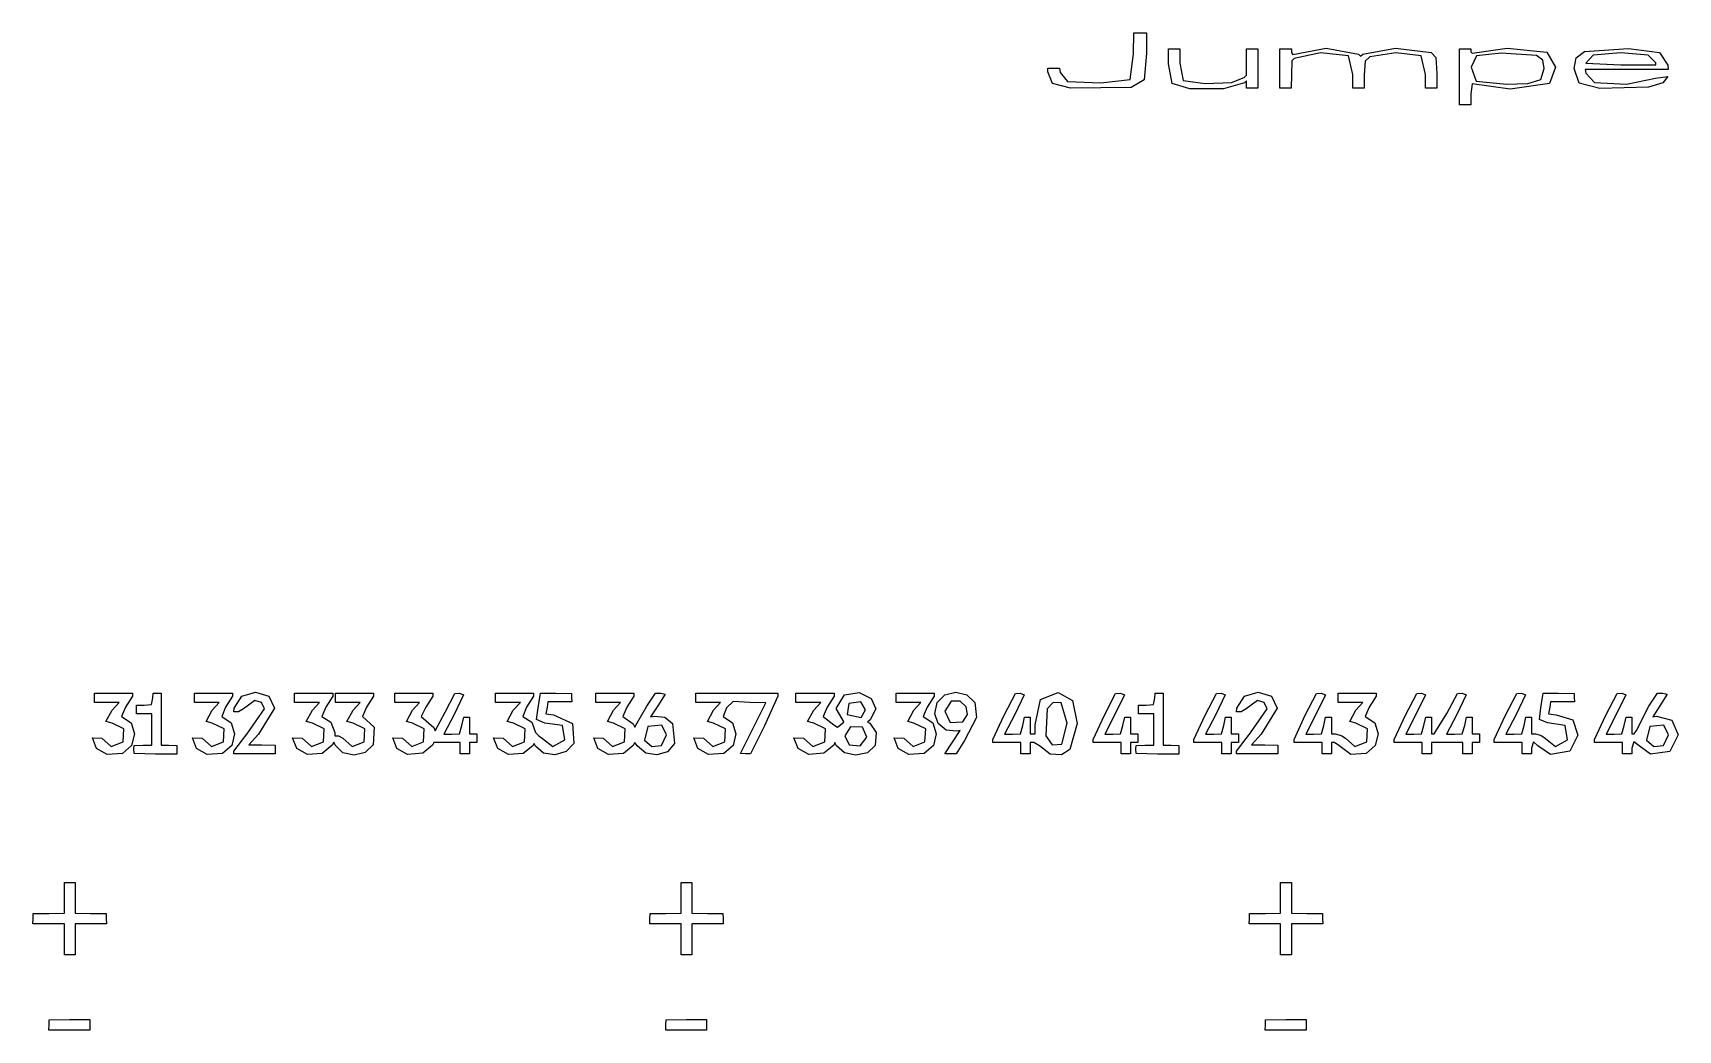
# Model space of a CAD drawing. Extents: x 0 to 78.7, y 0 to 49.5.
# Drawn here: x -0.02 to 41.71, y 0 to 25.3 of the extents above; entities that cross this region are included whole.
import ezdxf

# ---------------------------------------------------------------- set-up
doc = ezdxf.new("R2010")
doc.units = 0

msp = doc.modelspace()

# ---------------------------------------------------------------- linework, layer by layer
at = {"layer": 'Image'}
for p, q in [((27.902566, 24.7693), (27.907699, 25.298466)), ((27.907699, 25.298466), (28.0677, 25.2984)), ((28.0677, 25.2984), (28.2277, 25.2984)), ((28.2277, 25.2984), (28.227171, 24.786167)), ((27.812128, 24.118053), (27.902566, 24.7693)), ((28.227171, 24.786167), (28.170353, 24.105504)), ((28.789641, 24.515234), (28.784244, 24.892)), ((28.784244, 24.892), (28.9284, 24.892)), ((28.9284, 24.892), (29.0726, 24.892)), ((29.0726, 24.892), (29.077759, 24.529259)), ((30.7678, 24.5598), (30.7678, 24.892)), ((30.7678, 24.892), (30.9117, 24.892)), ((30.9117, 24.892), (31.0556, 24.892)), ((31.0556, 24.892), (31.0556, 24.3925)), ((31.6144, 24.3925), (31.6144, 24.892)), ((31.6144, 24.892), (31.7584, 24.892)), ((31.7584, 24.892), (31.9023, 24.892)), ((31.9023, 24.892), (31.9023, 24.8044)), ((31.9023, 24.8044), (31.9404, 24.75169)), ((31.974557, 24.64637), (31.9107, 24.591205)), ((31.9404, 24.75169), (32.782535, 24.914559)), ((32.638627, 24.790496), (31.974557, 24.64637)), ((33.349547, 24.717366), (32.638627, 24.790496)), ((32.782535, 24.914559), (33.60878, 24.757722)), ((33.459846, 24.244366), (33.349547, 24.717366)), ((33.60878, 24.757722), (33.656069, 24.710433)), ((33.656069, 24.710433), (33.714748, 24.759479)), ((33.714748, 24.759479), (34.54853, 24.909962)), ((33.889526, 24.691929), (33.772818, 24.584846)), ((34.554335, 24.789363), (33.889526, 24.691929)), ((34.54853, 24.909962), (35.445848, 24.80376)), ((35.194886, 24.71762), (34.554335, 24.789363)), ((35.305646, 24.244366), (35.194886, 24.71762)), ((35.445848, 24.80376), (35.564641, 24.67082)), ((35.564641, 24.67082), (35.590689, 24.26971)), ((36.1695, 24.1808), (36.1695, 24.892)), ((36.1695, 24.892), (36.3134, 24.892)), ((36.3134, 24.892), (36.4574, 24.892)), ((36.4574, 24.892), (36.4574, 24.8217)), ((36.4574, 24.8217), (36.489838, 24.780698)), ((36.600636, 24.716149), (36.460858, 24.431752)), ((36.489838, 24.780698), (37.379411, 24.909079)), ((37.227823, 24.785359), (36.600636, 24.716149)), ((38.118821, 24.727909), (37.227823, 24.785359)), ((37.379411, 24.909079), (38.379718, 24.805436)), ((38.278888, 24.605062), (38.118821, 24.727909)), ((38.379718, 24.805436), (38.607101, 24.426433)), ((39.073572, 24.392509), (39.131191, 24.664144)), ((39.131191, 24.664144), (39.342228, 24.825614)), ((39.342228, 24.825614), (40.453632, 24.902757)), ((39.562241, 24.733157), (39.369902, 24.52882)), ((40.258901, 24.789572), (39.562241, 24.733157)), ((40.950132, 24.73313), (40.258901, 24.789572)), ((40.453632, 24.902757), (41.237128, 24.804919)), ((41.1479, 24.535855), (40.950132, 24.73313)), ((41.237128, 24.804919), (41.448615, 24.475731)), ((25.72174, 24.312042), (25.7216, 24.401)), ((25.7216, 24.401), (25.8723, 24.401)), ((25.845205, 24.011101), (25.72174, 24.312042)), ((25.8723, 24.401), (26.023, 24.401)), ((26.023, 24.401), (26.034721, 24.295167)), ((26.034721, 24.295167), (26.220591, 24.064801)), ((28.883261, 24.018455), (28.789641, 24.515234)), ((29.077759, 24.529259), (29.159893, 24.088351)), ((30.703823, 24.16365), (30.767792, 24.227616)), ((30.767792, 24.227616), (30.7678, 24.5598)), ((31.0556, 24.3925), (31.0556, 23.893)), ((31.6144, 23.893), (31.6144, 24.3925)), ((31.6144, 24.3925), (31.6144, 24.3925)), ((31.905488, 24.242101), (31.900275, 23.893)), ((31.9107, 24.591205), (31.905488, 24.242101)), ((33.4601, 23.893), (33.459846, 24.244366)), ((33.751297, 24.238399), (33.746085, 23.893002)), ((33.772818, 24.584846), (33.751297, 24.238399)), ((35.3059, 23.893), (35.305646, 24.244366)), ((35.590689, 24.26971), (35.596087, 23.892944)), ((36.460858, 24.431752), (36.594766, 24.073719)), ((38.229479, 24.117641), (38.319283, 24.394173)), ((38.319283, 24.394173), (38.278888, 24.605062)), ((38.607101, 24.426433), (38.452309, 24.011145)), ((39.205362, 24.023), (39.073572, 24.392509)), ((40.4085, 24.3671), (39.3596, 24.3671)), ((39.3596, 24.3671), (39.369813, 24.2782)), ((39.369813, 24.2782), (39.589424, 24.040222)), ((39.369902, 24.52882), (40.258901, 24.485646)), ((40.258901, 24.485646), (41.1479, 24.4857)), ((41.45732, 24.367109), (40.4085, 24.3671)), ((41.1479, 24.4857), (41.1479, 24.535855)), ((41.448615, 24.475731), (41.45732, 24.367109)), ((26.30155, 23.892794), (25.845205, 24.011101)), ((26.220591, 24.064801), (27.070661, 24.033243)), ((27.840337, 23.915096), (26.301357, 23.892792)), ((26.301357, 23.892792), (26.30155, 23.892794)), ((27.070661, 24.033243), (27.812128, 24.118053)), ((28.170353, 24.105504), (27.840337, 23.915096)), ((29.3278, 23.87639), (28.883261, 24.018455)), ((29.159893, 24.088351), (29.71379, 24.015796)), ((29.327827, 23.876446), (29.3278, 23.87639)), ((30.181672, 23.877597), (29.327827, 23.876446)), ((29.71379, 24.015796), (30.388016, 24.039457)), ((30.712767, 24.033674), (30.181672, 23.877597)), ((30.388016, 24.039457), (30.703823, 24.16365)), ((30.7678, 24.0859), (30.712767, 24.033674)), ((30.7678, 23.9894), (30.7678, 24.0859)), ((30.7678, 23.893), (30.7678, 23.9894)), ((30.9117, 23.893), (30.7678, 23.893)), ((31.0556, 23.893), (30.9117, 23.893)), ((31.7574, 23.893), (31.6144, 23.893)), ((31.900275, 23.893), (31.7574, 23.893)), ((33.6031, 23.893), (33.4601, 23.893)), ((33.746085, 23.893002), (33.6031, 23.893)), ((35.451, 23.893), (35.3059, 23.893)), ((35.596087, 23.892944), (35.451, 23.893)), ((36.1695, 23.4696), (36.1695, 24.1808)), ((36.489839, 24.004345), (36.457401, 23.751676)), ((37.451809, 23.873111), (36.489839, 24.004345)), ((36.594766, 24.073719), (37.357263, 23.996785)), ((37.357263, 23.996785), (37.899076, 24.012528)), ((38.452309, 24.011145), (37.451809, 23.873111)), ((37.899076, 24.012528), (37.89908, 24.012523)), ((37.89908, 24.012523), (38.229479, 24.117641)), ((39.73155, 23.892), (39.205362, 24.023)), ((39.589424, 24.040222), (40.402793, 23.999787)), ((40.961015, 23.919234), (39.731508, 23.891991)), ((39.731508, 23.891991), (39.73155, 23.892)), ((40.402793, 23.999787), (41.139651, 24.147467)), ((41.322078, 24.027677), (40.961015, 23.919234)), ((41.139651, 24.147467), (41.452658, 24.188755)), ((41.452658, 24.188755), (41.322078, 24.027677)), ((36.3134, 23.4696), (36.1695, 23.4696)), ((36.4574, 23.4696), (36.3134, 23.4696)), ((36.457401, 23.751676), (36.4574, 23.4696)), ((1.54087, 8.43285), (1.54087, 8.55138)), ((1.54087, 8.55138), (2.02347, 8.55138)), ((1.54087, 8.31432), (1.54087, 8.43285)), ((2.02347, 8.55138), (2.50607, 8.55138)), ((2.50607, 8.46968), (2.328035, 8.189042)), ((2.50607, 8.55138), (2.50607, 8.46968)), ((2.98883, 8.264076), (3.023902, 8.428713)), ((3.023902, 8.428713), (3.035411, 8.55148)), ((3.035411, 8.55148), (3.13482, 8.55148)), ((3.13482, 8.55148), (3.23424, 8.55148)), ((3.23424, 8.55148), (3.23424, 7.89162)), ((4.08086, 8.43285), (4.08086, 8.55138)), ((4.08086, 8.55138), (4.56346, 8.55138)), ((4.08086, 8.31432), (4.08086, 8.43285)), ((4.56346, 8.55138), (5.04606, 8.55138)), ((5.04606, 8.46968), (4.868025, 8.189042)), ((5.04606, 8.55138), (5.04606, 8.46968)), ((5.087185, 8.16615), (5.277354, 8.472043)), ((5.277354, 8.472043), (5.626537, 8.575187)), ((5.607216, 8.361014), (5.32386, 8.147232)), ((5.780339, 8.310913), (5.607216, 8.361014)), ((5.626537, 8.575187), (5.962413, 8.474871)), ((5.962413, 8.474871), (6.112665, 8.170383)), ((6.62086, 8.43285), (6.62086, 8.55138)), ((6.62086, 8.55138), (7.10346, 8.55138)), ((6.62086, 8.31432), (6.62086, 8.43285)), ((7.10346, 8.55138), (7.58606, 8.55138)), ((7.58606, 8.46968), (7.408025, 8.189042)), ((7.58606, 8.55138), (7.58606, 8.46968)), ((7.65379, 8.43285), (7.65379, 8.55138)), ((7.65379, 8.55138), (8.13639, 8.55138)), ((7.65379, 8.31432), (7.65379, 8.43285)), ((8.13639, 8.55138), (8.61899, 8.55138)), ((8.61899, 8.46968), (8.440955, 8.189042)), ((8.61899, 8.55138), (8.61899, 8.46968)), ((9.16086, 8.43285), (9.16086, 8.55138)), ((9.16086, 8.55138), (9.64346, 8.55138)), ((9.16086, 8.31432), (9.16086, 8.43285)), ((9.64346, 8.55138), (10.1261, 8.55138)), ((10.1261, 8.46968), (9.948065, 8.189042)), ((10.1261, 8.55138), (10.1261, 8.46968)), ((10.434794, 8.066037), (10.682145, 8.542913)), ((10.904209, 8.501798), (10.663154, 8.009515)), ((10.682145, 8.542913), (10.802057, 8.547888)), ((10.802057, 8.547888), (10.904209, 8.501798)), ((11.7178, 8.43285), (11.7178, 8.55138)), ((11.7178, 8.55138), (12.2004, 8.55138)), ((11.7178, 8.31432), (11.7178, 8.43285)), ((12.2004, 8.55138), (12.683, 8.55138)), ((12.683, 8.46968), (12.504965, 8.189042)), ((12.683, 8.55138), (12.683, 8.46968)), ((12.80108, 8.178848), (12.84471, 8.496657)), ((12.84471, 8.496657), (12.853997, 8.552)), ((12.853997, 8.552), (13.246871, 8.547449)), ((13.246871, 8.547449), (13.639745, 8.542898)), ((13.639745, 8.542898), (13.644772, 8.437065)), ((13.644772, 8.437065), (13.649825, 8.331232)), ((14.2578, 8.43285), (14.2578, 8.55138)), ((14.2578, 8.55138), (14.7404, 8.55138)), ((14.2578, 8.31432), (14.2578, 8.43285)), ((14.7404, 8.55138), (15.223, 8.55138)), ((15.223, 8.46968), (15.044965, 8.189042)), ((15.223, 8.55138), (15.223, 8.46968)), ((15.557002, 8.215373), (15.771915, 8.55138)), ((15.771915, 8.55138), (15.9057, 8.55138)), ((16.020586, 8.522182), (15.835787, 8.225903)), ((15.9057, 8.55138), (16.020586, 8.522182)), ((16.7978, 8.43285), (16.7978, 8.55138)), ((16.7978, 8.55138), (17.8392, 8.55138)), ((16.7978, 8.31432), (16.7978, 8.43285)), ((17.8392, 8.55138), (18.8806, 8.55138)), ((18.8806, 8.4751), (18.533427, 7.704634)), ((18.8806, 8.55138), (18.8806, 8.4751)), ((19.3378, 8.43285), (19.3378, 8.55138)), ((19.3378, 8.55138), (19.8204, 8.55138)), ((19.3378, 8.31432), (19.3378, 8.43285)), ((19.8204, 8.55138), (20.303, 8.55138)), ((20.303, 8.46968), (20.124965, 8.189042)), ((20.303, 8.55138), (20.303, 8.46968)), ((20.358825, 8.161936), (20.564832, 8.508801)), ((20.564832, 8.508801), (20.940429, 8.566701)), ((20.940429, 8.566701), (21.240635, 8.415738)), ((21.240635, 8.415738), (21.366347, 8.152327)), ((21.8778, 8.43285), (21.8778, 8.55138)), ((21.8778, 8.55138), (22.3604, 8.55138)), ((21.8778, 8.31432), (21.8778, 8.43285)), ((22.3604, 8.55138), (22.843, 8.55138)), ((22.843, 8.46968), (22.664965, 8.189042)), ((22.843, 8.55138), (22.843, 8.46968)), ((22.916048, 8.308217), (23.114414, 8.504466)), ((23.276452, 8.348746), (23.113712, 8.088351)), ((23.114414, 8.504466), (23.392062, 8.569817)), ((23.502584, 8.341788), (23.276452, 8.348746)), ((23.392062, 8.569817), (23.670675, 8.504302)), ((23.670675, 8.504302), (23.871931, 8.307953)), ((24.620077, 7.992556), (24.906044, 8.542889)), ((25.128189, 8.501778), (24.887135, 8.00949)), ((24.906044, 8.542889), (25.025993, 8.547863)), ((25.025993, 8.547863), (25.128189, 8.501778)), ((25.403003, 7.74282), (25.536726, 8.383236)), ((25.536726, 8.383236), (25.985318, 8.563538)), ((25.985318, 8.563538), (26.351998, 8.358648)), ((26.351998, 8.358648), (26.466153, 7.780944)), ((27.160077, 7.992586), (27.446044, 8.542919)), ((27.668189, 8.501808), (27.427135, 8.00952)), ((27.446044, 8.542919), (27.565993, 8.547893)), ((27.565993, 8.547893), (27.668189, 8.501808)), ((28.40574, 8.264076), (28.440812, 8.428713)), ((28.440812, 8.428713), (28.452321, 8.55148)), ((28.452321, 8.55148), (28.5517, 8.55148)), ((28.5517, 8.55148), (28.6511, 8.55148)), ((28.6511, 8.55148), (28.6511, 7.89162)), ((29.716977, 7.992586), (30.002944, 8.542919)), ((30.225089, 8.501808), (29.984035, 8.00952)), ((30.002944, 8.542919), (30.122893, 8.547893)), ((30.122893, 8.547893), (30.225089, 8.501808)), ((30.521015, 8.16615), (30.711184, 8.472043)), ((30.711184, 8.472043), (31.060367, 8.575187)), ((31.041049, 8.36102), (30.757693, 8.147238)), ((31.214172, 8.310919), (31.041049, 8.36102)), ((31.060367, 8.575187), (31.396243, 8.474871)), ((31.396243, 8.474871), (31.546495, 8.170383)), ((32.256977, 7.992586), (32.542944, 8.542919)), ((32.765089, 8.501808), (32.524035, 8.00952)), ((32.542944, 8.542919), (32.662893, 8.547893)), ((32.662893, 8.547893), (32.765089, 8.501808)), ((33.0876, 8.43285), (33.0876, 8.55138)), ((33.0876, 8.55138), (33.5702, 8.55138)), ((33.0876, 8.31432), (33.0876, 8.43285)), ((33.5702, 8.55138), (34.0528, 8.55138)), ((34.0528, 8.46968), (33.874765, 8.189042)), ((34.0528, 8.55138), (34.0528, 8.46968)), ((34.796977, 7.992586), (35.082944, 8.542919)), ((35.305089, 8.501808), (35.064035, 8.00952)), ((35.082944, 8.542919), (35.202893, 8.547893)), ((35.202893, 8.547893), (35.305089, 8.501808)), ((35.8506, 8.030862), (36.115903, 8.542978)), ((36.338008, 8.501864), (36.096953, 8.009576)), ((36.115903, 8.542978), (36.235833, 8.547952)), ((36.235833, 8.547952), (36.338008, 8.501864)), ((37.336977, 7.992656), (37.622944, 8.542989)), ((37.845089, 8.501878), (37.604035, 8.00959)), ((37.622944, 8.542989), (37.742893, 8.547963)), ((37.742893, 8.547963), (37.845089, 8.501878)), ((38.234979, 8.178929), (38.278609, 8.496738)), ((38.278609, 8.496738), (38.287896, 8.552081)), ((38.287896, 8.552081), (38.680767, 8.54753)), ((38.680767, 8.54753), (39.073644, 8.54298)), ((39.073644, 8.54298), (39.078671, 8.437147)), ((39.078671, 8.437147), (39.083698, 8.331314)), ((39.876977, 7.992666), (40.162944, 8.542999)), ((40.385089, 8.501888), (40.144035, 8.0096)), ((40.162944, 8.542999), (40.282893, 8.547973)), ((40.282893, 8.547973), (40.385089, 8.501888)), ((40.973988, 8.215465), (41.188898, 8.551472)), ((41.188898, 8.551472), (41.3226, 8.55147)), ((41.437487, 8.522272), (41.252689, 8.225993)), ((41.3226, 8.55147), (41.437487, 8.522272)), ((1.85475, 8.31432), (1.54087, 8.31432)), ((1.835538, 7.824909), (1.990219, 8.113368)), ((2.16863, 8.31432), (1.85475, 8.31432)), ((1.990219, 8.113368), (2.16863, 8.31432)), ((2.328035, 8.189042), (2.230751, 7.952912)), ((2.230751, 7.952912), (2.471969, 7.798842)), ((2.6077, 8.13662), (2.6077, 8.24668)), ((2.6077, 8.24668), (2.80129, 8.24668)), ((2.6077, 8.02655), (2.6077, 8.13662)), ((2.80243, 8.02655), (2.6077, 8.02655)), ((2.80129, 8.24668), (2.98883, 8.264076)), ((2.99716, 8.02655), (2.80243, 8.02655)), ((2.99716, 7.62911), (2.99716, 8.02655)), ((4.39475, 8.31432), (4.08086, 8.31432)), ((4.375535, 7.824915), (4.530216, 8.113374)), ((4.70863, 8.31432), (4.39475, 8.31432)), ((4.530216, 8.113374), (4.70863, 8.31432)), ((4.868025, 8.189042), (4.77074, 7.952912)), ((4.77074, 7.952912), (5.011958, 7.798842)), ((5.07557, 8.07725), (5.087185, 8.16615)), ((5.194119, 8.077245), (5.07557, 8.07725)), ((5.32386, 8.147232), (5.194119, 8.077245)), ((5.435482, 7.537593), (5.858323, 8.154561)), ((6.112665, 8.170383), (5.701405, 7.509984)), ((5.858323, 8.154561), (5.780339, 8.310913)), ((6.93474, 8.31432), (6.62086, 8.31432)), ((6.915535, 7.824915), (7.070216, 8.113374)), ((7.24863, 8.31432), (6.93474, 8.31432)), ((7.070216, 8.113374), (7.24863, 8.31432)), ((7.408025, 8.189042), (7.31074, 7.952912)), ((7.31074, 7.952912), (7.53814, 7.810252)), ((7.96768, 8.31432), (7.65379, 8.31432)), ((7.948466, 7.824916), (8.103147, 8.113375)), ((8.28156, 8.31432), (7.96768, 8.31432)), ((8.103147, 8.113375), (8.28156, 8.31432)), ((8.440955, 8.189042), (8.34367, 7.952912)), ((8.34367, 7.952912), (8.637231, 7.686654)), ((9.47474, 8.31432), (9.16086, 8.31432)), ((9.455535, 7.824915), (9.610216, 8.113374)), ((9.78862, 8.31432), (9.47474, 8.31432)), ((9.610216, 8.113374), (9.78862, 8.31432)), ((9.948065, 8.189042), (9.827442, 7.958715)), ((9.827442, 7.958715), (10.151175, 7.678392)), ((10.187441, 7.589161), (10.434794, 8.066037)), ((10.663154, 8.009515), (10.405215, 7.509982)), ((10.865749, 7.727328), (10.91108, 7.941791)), ((10.91108, 7.941791), (10.9842, 7.9418)), ((10.9842, 7.9418), (11.0574, 7.9418)), ((11.0574, 7.9418), (11.0574, 7.73013)), ((12.0317, 8.31432), (11.7178, 8.31432)), ((12.012468, 7.824909), (12.167149, 8.113368)), ((12.3456, 8.31432), (12.0317, 8.31432)), ((12.167149, 8.113368), (12.3456, 8.31432)), ((12.504965, 8.189042), (12.40768, 7.952912)), ((12.40768, 7.952912), (12.63508, 7.810252)), ((12.759342, 7.88202), (12.80108, 8.178848)), ((13.022195, 8.19154), (12.994919, 8.026408)), ((12.994919, 8.026408), (13.18693, 8.001008)), ((13.0427, 8.33124), (13.022195, 8.19154)), ((13.3463, 8.33124), (13.0427, 8.33124)), ((13.18693, 8.001008), (13.672278, 7.782265)), ((13.649825, 8.331232), (13.3463, 8.33124)), ((14.5717, 8.31432), (14.2578, 8.31432)), ((14.552468, 7.824909), (14.707149, 8.113368)), ((14.8856, 8.31432), (14.5717, 8.31432)), ((14.707149, 8.113368), (14.8856, 8.31432)), ((15.044965, 8.189042), (14.944474, 7.953386)), ((14.944474, 7.953386), (15.204236, 7.770173)), ((15.297552, 7.782071), (15.557002, 8.215373)), ((15.835787, 8.225903), (15.650849, 7.949231)), ((15.650849, 7.949231), (15.748845, 7.96545)), ((15.748845, 7.96545), (16.013912, 7.936005)), ((16.013912, 7.936005), (16.20853, 7.781181)), ((17.1117, 8.31432), (16.7978, 8.31432)), ((17.092468, 7.824909), (17.247149, 8.113368)), ((17.4255, 8.31432), (17.1117, 8.31432)), ((17.247149, 8.113368), (17.4255, 8.31432)), ((17.572243, 8.175192), (17.487688, 7.952916)), ((17.487688, 7.952916), (17.728906, 7.798846)), ((17.743082, 8.337249), (17.572243, 8.175192)), ((18.163594, 8.31431), (17.743082, 8.337249)), ((18.572983, 8.300287), (18.163594, 8.31431)), ((18.24984, 7.658618), (18.572983, 8.300287)), ((19.6517, 8.31432), (19.3378, 8.31432)), ((19.632468, 7.824909), (19.787149, 8.113368)), ((19.9655, 8.31432), (19.6517, 8.31432)), ((19.787149, 8.113368), (19.9655, 8.31432)), ((20.124965, 8.189042), (20.02768, 7.952912)), ((20.02768, 7.952912), (20.296798, 7.741052)), ((20.540067, 7.834159), (20.358825, 8.161936)), ((20.676914, 8.28598), (20.634223, 8.007404)), ((20.634223, 8.007404), (20.987058, 7.931535)), ((20.985809, 8.325099), (20.676914, 8.28598)), ((21.103933, 8.128251), (20.985809, 8.325099)), ((20.987058, 7.931535), (20.987132, 7.931534)), ((20.987132, 7.931534), (21.103933, 8.128251)), ((21.366347, 8.152327), (21.218466, 7.872884)), ((22.1917, 8.31432), (21.8778, 8.31432)), ((22.172468, 7.824909), (22.327149, 8.113368)), ((22.5055, 8.31432), (22.1917, 8.31432)), ((22.327149, 8.113368), (22.5055, 8.31432)), ((22.664965, 8.189042), (22.56768, 7.952912)), ((22.56768, 7.952912), (22.808898, 7.798842)), ((22.859029, 8.025241), (22.916048, 8.308217)), ((22.948029, 7.774288), (22.859029, 8.025241)), ((23.113712, 8.088351), (23.250549, 7.801168)), ((23.652483, 8.203011), (23.502584, 8.341788)), ((23.56666, 7.817344), (23.686918, 8.004252)), ((23.913725, 7.932671), (23.609859, 7.344961)), ((23.686918, 8.004252), (23.652483, 8.203011)), ((23.871931, 8.307953), (23.913725, 7.932671)), ((24.333629, 7.370257), (24.620077, 7.992556)), ((24.887135, 8.00949), (24.629196, 7.509957)), ((25.08973, 7.727303), (25.135061, 7.941766)), ((25.135061, 7.941766), (25.2083, 7.94177)), ((25.2083, 7.94177), (25.2814, 7.94177)), ((25.2814, 7.94177), (25.2814, 7.7301)), ((25.711383, 8.146684), (25.672127, 7.469117)), ((25.857937, 8.313565), (25.711383, 8.146684)), ((26.059686, 8.302569), (25.857937, 8.313565)), ((26.218311, 7.788148), (26.059686, 8.302569)), ((26.873629, 7.370287), (27.160077, 7.992586)), ((27.427135, 8.00952), (27.169196, 7.509987)), ((27.62973, 7.727333), (27.675061, 7.941796)), ((27.675061, 7.941796), (27.7482, 7.9418)), ((27.7482, 7.9418), (27.8214, 7.9418)), ((27.8214, 7.9418), (27.8214, 7.73013)), ((28.0246, 8.13662), (28.0246, 8.24668)), ((28.0246, 8.24668), (28.2182, 8.24668)), ((28.0246, 8.02655), (28.0246, 8.13662)), ((28.2193, 8.02655), (28.0246, 8.02655)), ((28.2182, 8.24668), (28.40574, 8.264076)), ((28.4141, 8.02655), (28.2193, 8.02655)), ((28.4141, 7.62911), (28.4141, 8.02655)), ((29.430529, 7.370287), (29.716977, 7.992586)), ((29.984035, 8.00952), (29.726096, 7.509987)), ((30.18663, 7.727333), (30.231961, 7.941796)), ((30.231961, 7.941796), (30.3052, 7.9418)), ((30.3052, 7.9418), (30.3783, 7.9418)), ((30.3783, 7.9418), (30.3783, 7.73013)), ((30.5094, 8.07725), (30.521015, 8.16615)), ((30.627952, 8.077251), (30.5094, 8.07725)), ((30.757693, 8.147238), (30.627952, 8.077251)), ((30.869315, 7.537599), (31.292156, 8.154567)), ((31.546495, 8.170383), (31.135235, 7.509984)), ((31.292156, 8.154567), (31.214172, 8.310919)), ((31.970529, 7.370287), (32.256977, 7.992586)), ((32.524035, 8.00952), (32.266096, 7.509987)), ((32.72663, 7.727333), (32.771961, 7.941796)), ((32.771961, 7.941796), (32.8452, 7.9418)), ((32.8452, 7.9418), (32.9183, 7.9418)), ((32.9183, 7.9418), (32.9183, 7.73013)), ((33.4015, 8.31432), (33.0876, 8.31432)), ((33.382368, 7.824936), (33.537049, 8.113395)), ((33.7154, 8.31432), (33.4015, 8.31432)), ((33.537049, 8.113395), (33.7154, 8.31432)), ((33.874765, 8.189042), (33.77748, 7.952912)), ((33.77748, 7.952912), (34.018698, 7.798842)), ((34.510529, 7.370287), (34.796977, 7.992586)), ((35.064035, 8.00952), (34.806096, 7.509987)), ((35.26663, 7.727333), (35.311961, 7.941796)), ((35.311961, 7.941796), (35.3852, 7.9418)), ((35.3852, 7.9418), (35.4583, 7.9418)), ((35.4583, 7.9418), (35.4583, 7.73013)), ((35.5218, 7.518629), (35.8506, 8.030862)), ((36.096953, 8.009576), (35.839014, 7.510043)), ((36.299548, 7.72739), (36.344879, 7.941853)), ((36.344879, 7.941853), (36.4181, 7.94186)), ((36.4181, 7.94186), (36.4913, 7.94186)), ((36.4913, 7.94186), (36.4913, 7.73019)), ((37.050529, 7.370357), (37.336977, 7.992656)), ((37.604035, 8.00959), (37.346096, 7.510057)), ((37.80663, 7.727403), (37.851961, 7.941866)), ((37.851961, 7.941866), (37.9252, 7.94186)), ((37.9252, 7.94186), (37.9983, 7.94186)), ((37.9983, 7.94186), (37.9983, 7.7302)), ((38.193241, 7.882101), (38.234979, 8.178929)), ((38.456095, 8.19161), (38.428819, 8.026478)), ((38.428819, 8.026478), (38.62083, 8.001078)), ((38.4766, 8.33131), (38.456095, 8.19161)), ((38.7801, 8.33131), (38.4766, 8.33131)), ((38.62083, 8.001078), (39.039899, 7.874534)), ((39.083698, 8.331314), (38.7801, 8.33131)), ((39.590529, 7.370367), (39.876977, 7.992666)), ((40.144035, 8.0096), (39.886096, 7.510067)), ((40.34663, 7.727413), (40.391961, 7.941876)), ((40.391961, 7.941876), (40.4652, 7.94187)), ((40.4652, 7.94187), (40.5383, 7.94187)), ((40.5383, 7.94187), (40.5383, 7.73021)), ((40.660415, 7.599767), (40.973988, 8.215465)), ((41.252689, 8.225993), (41.067751, 7.949321)), ((41.067751, 7.949321), (41.165747, 7.96554)), ((41.165747, 7.96554), (41.555241, 7.865594)), ((1.99157, 7.787317), (1.835538, 7.824909)), ((2.290347, 7.639296), (1.99157, 7.787317)), ((2.272968, 7.312814), (2.290347, 7.639296)), ((2.471969, 7.798842), (2.557914, 7.515016)), ((2.557914, 7.515016), (2.485844, 7.216495)), ((2.997153, 7.231676), (2.99716, 7.62911)), ((3.23424, 7.89162), (3.23424, 7.23176)), ((4.531568, 7.787323), (4.375535, 7.824915)), ((4.830341, 7.639302), (4.531568, 7.787323)), ((4.812965, 7.31282), (4.830341, 7.639302)), ((5.011958, 7.798842), (5.097905, 7.515016)), ((5.097905, 7.515016), (5.025838, 7.216495)), ((5.07993, 7.07616), (5.435482, 7.537593)), ((7.071568, 7.787323), (6.915535, 7.824915)), ((7.370341, 7.639302), (7.071568, 7.787323)), ((7.352965, 7.31282), (7.370341, 7.639302)), ((7.53814, 7.810252), (7.636861, 7.549611)), ((7.636861, 7.549611), (7.63686, 7.46765)), ((8.104499, 7.787324), (7.948466, 7.824916)), ((8.403272, 7.639304), (8.104499, 7.787324)), ((8.385896, 7.312821), (8.403272, 7.639304)), ((8.637231, 7.686654), (8.614107, 7.23653)), ((9.611568, 7.787323), (9.455535, 7.824915)), ((9.910341, 7.639302), (9.611568, 7.787323)), ((9.892965, 7.31282), (9.910341, 7.639302)), ((10.151175, 7.678392), (10.187441, 7.589161)), ((10.606608, 7.505219), (10.805738, 7.5173)), ((10.805738, 7.5173), (10.865749, 7.727328)), ((11.0574, 7.73013), (11.0574, 7.51846)), ((11.0574, 7.51846), (11.1505, 7.51846)), ((11.1505, 7.51846), (11.2437, 7.51846)), ((11.2437, 7.51846), (11.2437, 7.4084)), ((12.168501, 7.787317), (12.012468, 7.824909)), ((12.467274, 7.639296), (12.168501, 7.787317)), ((12.449898, 7.312814), (12.467274, 7.639296)), ((12.63508, 7.810252), (12.7338, 7.549611)), ((12.7338, 7.549611), (12.816977, 7.467649)), ((12.969969, 7.790977), (12.759342, 7.88202)), ((13.414067, 7.728745), (12.969969, 7.790977)), ((13.472484, 7.361273), (13.414067, 7.728745)), ((13.672278, 7.782265), (13.700086, 7.270788)), ((14.708501, 7.787317), (14.552468, 7.824909)), ((15.007274, 7.639296), (14.708501, 7.787317)), ((14.989898, 7.312814), (15.007274, 7.639296)), ((15.204236, 7.770173), (15.253007, 7.684776)), ((15.253007, 7.684776), (15.297552, 7.782071)), ((15.581427, 7.705854), (15.494935, 7.35446)), ((15.930992, 7.738074), (15.581427, 7.705854)), ((16.052018, 7.489733), (15.930992, 7.738074)), ((16.20853, 7.781181), (16.257657, 7.27111)), ((17.248501, 7.787317), (17.092468, 7.824909)), ((17.547274, 7.639296), (17.248501, 7.787317)), ((17.529898, 7.312814), (17.547274, 7.639296)), ((17.728906, 7.798846), (17.814852, 7.51502)), ((17.814852, 7.51502), (17.742786, 7.216499)), ((17.93234, 7.020716), (18.24984, 7.658618)), ((18.533427, 7.704634), (18.186252, 7.01045)), ((19.788501, 7.787317), (19.632468, 7.824909)), ((20.087274, 7.639296), (19.788501, 7.787317)), ((20.069898, 7.312814), (20.087274, 7.639296)), ((20.296798, 7.741052), (20.390911, 7.687535)), ((20.390911, 7.687535), (20.548534, 7.814712)), ((20.548534, 7.814712), (20.540067, 7.834159)), ((20.723604, 7.694476), (20.573925, 7.468434)), ((21.026605, 7.682823), (20.723604, 7.694476)), ((21.134764, 7.433383), (21.026605, 7.682823)), ((21.218466, 7.872884), (21.148098, 7.816334)), ((21.148098, 7.816334), (21.20724, 7.785992)), ((21.20724, 7.785992), (21.375003, 7.547886)), ((21.375003, 7.547886), (21.346053, 7.220147)), ((22.328501, 7.787317), (22.172468, 7.824909)), ((22.627274, 7.639296), (22.328501, 7.787317)), ((22.609898, 7.312814), (22.627274, 7.639296)), ((22.808898, 7.798842), (22.894845, 7.515016)), ((22.894845, 7.515016), (22.822778, 7.216495)), ((23.145907, 7.60922), (22.948029, 7.774288)), ((23.415517, 7.5839), (23.145907, 7.60922)), ((23.250549, 7.801168), (23.566662, 7.817334)), ((23.30793, 7.301672), (23.498358, 7.596812)), ((23.498358, 7.596812), (23.415517, 7.5839)), ((23.566662, 7.817334), (23.56666, 7.817344)), ((24.830589, 7.505194), (25.029718, 7.517275)), ((25.029718, 7.517275), (25.08973, 7.727303)), ((25.2814, 7.7301), (25.2814, 7.51843)), ((25.2814, 7.51843), (25.3449, 7.51843)), ((25.3449, 7.51843), (25.4084, 7.51843)), ((25.4084, 7.51843), (25.403003, 7.74282)), ((26.084133, 7.256509), (26.218311, 7.788148)), ((26.466153, 7.780944), (26.286046, 7.115186)), ((27.370589, 7.505224), (27.569718, 7.517305)), ((27.569718, 7.517305), (27.62973, 7.727333)), ((27.8214, 7.73013), (27.8214, 7.51846)), ((27.8214, 7.51846), (27.9145, 7.51846)), ((27.9145, 7.51846), (28.0077, 7.51846)), ((28.0077, 7.51846), (28.0077, 7.4084)), ((28.414053, 7.231676), (28.4141, 7.62911)), ((28.6511, 7.89162), (28.6511, 7.23176)), ((29.927489, 7.505224), (30.126618, 7.517305)), ((30.126618, 7.517305), (30.18663, 7.727333)), ((30.3783, 7.73013), (30.3783, 7.51846)), ((30.3783, 7.51846), (30.4715, 7.51846)), ((30.4715, 7.51846), (30.5646, 7.51846)), ((30.513763, 7.076166), (30.869315, 7.537599)), ((30.5646, 7.51846), (30.5646, 7.4084)), ((32.467489, 7.505224), (32.666618, 7.517305)), ((32.666618, 7.517305), (32.72663, 7.727333)), ((32.9183, 7.73013), (32.9183, 7.51847)), ((32.9183, 7.51847), (33.0115, 7.51847)), ((33.0115, 7.51847), (33.104633, 7.49307)), ((33.538398, 7.787344), (33.382368, 7.824936)), ((33.837174, 7.639324), (33.538398, 7.787344)), ((33.819798, 7.312841), (33.837174, 7.639324)), ((34.018698, 7.798842), (34.104645, 7.515016)), ((34.104645, 7.515016), (34.032578, 7.216495)), ((35.007489, 7.505224), (35.206618, 7.517305)), ((35.206618, 7.517305), (35.26663, 7.727333)), ((35.4583, 7.73013), (35.4583, 7.51846)), ((35.4583, 7.51846), (35.5218, 7.518629)), ((36.040407, 7.505281), (36.239535, 7.517362)), ((36.239535, 7.517362), (36.299548, 7.72739)), ((36.4913, 7.73019), (36.4913, 7.51852)), ((36.4913, 7.51852), (36.5844, 7.51852)), ((36.5844, 7.51852), (36.6775, 7.51852)), ((36.6775, 7.51852), (36.6775, 7.40846)), ((37.547489, 7.505294), (37.746618, 7.517375)), ((37.746618, 7.517375), (37.80663, 7.727403)), ((37.9983, 7.7302), (37.9983, 7.51853)), ((37.9983, 7.51853), (38.0915, 7.51853)), ((38.0915, 7.51853), (38.184633, 7.49313)), ((38.403868, 7.791058), (38.193241, 7.882101)), ((38.847966, 7.728827), (38.403868, 7.791058)), ((38.906383, 7.361354), (38.847966, 7.728827)), ((39.039899, 7.874534), (39.172337, 7.484342)), ((40.087489, 7.505304), (40.286618, 7.517385)), ((40.286618, 7.517385), (40.34663, 7.727413)), ((40.5383, 7.73021), (40.5383, 7.51854)), ((40.5383, 7.51854), (40.5955, 7.51854)), ((40.5955, 7.51854), (40.660415, 7.599767)), ((40.998343, 7.705931), (40.911851, 7.354537)), ((41.347908, 7.738151), (40.998343, 7.705931)), ((41.468934, 7.48981), (41.347908, 7.738151)), ((41.555241, 7.865594), (41.712592, 7.487304)), ((1.593686, 7.14458), (1.49007, 7.4114)), ((1.49007, 7.4114), (1.733232, 7.402457)), ((1.86483, 6.99377), (1.593686, 7.14458)), ((1.733232, 7.402457), (1.96971, 7.195967)), ((1.96971, 7.195967), (2.272968, 7.312814)), ((2.485844, 7.216495), (2.253019, 7.018336)), ((2.543235, 7.13109), (2.548421, 7.222204)), ((2.547018, 7.016552), (2.543235, 7.13109)), ((2.548421, 7.222204), (2.772787, 7.22694)), ((2.772787, 7.22694), (2.997153, 7.231676)), ((3.23424, 7.23176), (3.433206, 7.226998)), ((3.433206, 7.226998), (3.632172, 7.222235)), ((3.632172, 7.222235), (3.63217, 7.11217)), ((3.63217, 7.11217), (3.63217, 7.0021)), ((4.133685, 7.144586), (4.030067, 7.411406)), ((4.030067, 7.411406), (4.273229, 7.402463)), ((4.40483, 6.99377), (4.133685, 7.144586)), ((4.273229, 7.402463), (4.509707, 7.195973)), ((4.509707, 7.195973), (4.812965, 7.31282)), ((5.025838, 7.216495), (4.793018, 7.018336)), ((5.701405, 7.509984), (5.454718, 7.239051)), ((5.454718, 7.239051), (5.792254, 7.234474)), ((5.792254, 7.234474), (6.129788, 7.229897)), ((6.129788, 7.229897), (6.12979, 7.12018)), ((6.12979, 7.12018), (6.12979, 7.01046)), ((6.673685, 7.144586), (6.570067, 7.411406)), ((6.570067, 7.411406), (6.813229, 7.402463)), ((6.94483, 6.99377), (6.673685, 7.144586)), ((6.813229, 7.402463), (7.049707, 7.195973)), ((7.049707, 7.195973), (7.352965, 7.31282)), ((7.575419, 7.226224), (7.322838, 7.01908)), ((7.614541, 7.303202), (7.575419, 7.226224)), ((7.65262, 7.224544), (7.614541, 7.303202)), ((7.63686, 7.46765), (7.7363, 7.46765)), ((7.846654, 7.037951), (7.65262, 7.224544)), ((7.7363, 7.46765), (7.84616, 7.402465)), ((7.84616, 7.402465), (8.082638, 7.195975)), ((8.082638, 7.195975), (8.385896, 7.312821)), ((8.614107, 7.23653), (8.413384, 7.045017)), ((9.213685, 7.144586), (9.110067, 7.411406)), ((9.110067, 7.411406), (9.353229, 7.402463)), ((9.48483, 6.99377), (9.213685, 7.144586)), ((9.353229, 7.402463), (9.589707, 7.195973)), ((9.589707, 7.195973), (9.892965, 7.31282)), ((10.116911, 7.22916), (9.868112, 7.021761)), ((10.1481, 7.29833), (10.116911, 7.22916)), ((10.4842, 7.29833), (10.1481, 7.29833)), ((10.405215, 7.509982), (10.606608, 7.505219)), ((10.8203, 7.29833), (10.4842, 7.29833)), ((10.8203, 7.1544), (10.8203, 7.29833)), ((10.8203, 7.01046), (10.8203, 7.1544)), ((11.1505, 7.29833), (11.0574, 7.29833)), ((11.0574, 7.29833), (11.0574, 7.1544)), ((11.0574, 7.1544), (11.0574, 7.01046)), ((11.2437, 7.29833), (11.1505, 7.29833)), ((11.2437, 7.4084), (11.2437, 7.29833)), ((11.77062, 7.14458), (11.667, 7.4114)), ((11.667, 7.4114), (11.910162, 7.402457)), ((12.04176, 6.99377), (11.77062, 7.14458)), ((11.910162, 7.402457), (12.14664, 7.195967)), ((12.14664, 7.195967), (12.449898, 7.312814)), ((12.664333, 7.210175), (12.414537, 7.017838)), ((12.695705, 7.271325), (12.664333, 7.210175)), ((12.731286, 7.201576), (12.695705, 7.271325)), ((12.932391, 7.023348), (12.731286, 7.201576)), ((12.816977, 7.467649), (12.911788, 7.398804)), ((12.911788, 7.398804), (13.169131, 7.193839)), ((13.169131, 7.193839), (13.472484, 7.361273)), ((13.700086, 7.270788), (13.508301, 7.064492)), ((14.31062, 7.14458), (14.207, 7.4114)), ((14.207, 7.4114), (14.450162, 7.402457)), ((14.58176, 6.99377), (14.31062, 7.14458)), ((14.450162, 7.402457), (14.68664, 7.195967)), ((14.68664, 7.195967), (14.989898, 7.312814)), ((15.211371, 7.224218), (14.959213, 7.018944)), ((15.249471, 7.299187), (15.211371, 7.224218)), ((15.308217, 7.2102), (15.249471, 7.299187)), ((15.528125, 7.027198), (15.308217, 7.2102)), ((15.494935, 7.35446), (15.684287, 7.192786)), ((15.684287, 7.192786), (15.92902, 7.224267)), ((15.92902, 7.224267), (15.92914, 7.224267)), ((15.92914, 7.224267), (16.052018, 7.489733)), ((16.257657, 7.27111), (16.074305, 7.062238)), ((16.85062, 7.14458), (16.747, 7.4114)), ((16.747, 7.4114), (16.990162, 7.402457)), ((17.12176, 6.99377), (16.85062, 7.14458)), ((16.990162, 7.402457), (17.22664, 7.195967)), ((17.22664, 7.195967), (17.529898, 7.312814)), ((17.742786, 7.216499), (17.509965, 7.01834)), ((19.39062, 7.14458), (19.287, 7.4114)), ((19.287, 7.4114), (19.530162, 7.402457)), ((19.66176, 6.99377), (19.39062, 7.14458)), ((19.530162, 7.402457), (19.76664, 7.195967)), ((19.76664, 7.195967), (20.069898, 7.312814)), ((20.293449, 7.228206), (20.044795, 7.021702)), ((20.324204, 7.296413), (20.293449, 7.228206)), ((20.366151, 7.212236), (20.324204, 7.296413)), ((20.565351, 7.03338), (20.366151, 7.212236)), ((20.573925, 7.468434), (20.685074, 7.238984)), ((20.685074, 7.238984), (20.96623, 7.214162)), ((20.96623, 7.214162), (21.134764, 7.433383)), ((20.96623, 7.214162), (20.96623, 7.214162)), ((21.346053, 7.220147), (21.152077, 7.038119)), ((21.93062, 7.14458), (21.827, 7.4114)), ((21.827, 7.4114), (22.070162, 7.402457)), ((22.201762, 6.99377), (21.93062, 7.14458)), ((22.070162, 7.402457), (22.30664, 7.195967)), ((22.30664, 7.195967), (22.609898, 7.312814)), ((22.822778, 7.216495), (22.589958, 7.018336)), ((23.1136, 7.01053), (23.307947, 7.301754)), ((23.307947, 7.301754), (23.30793, 7.301672)), ((23.609859, 7.344961), (23.396624, 7.010528)), ((24.3331, 7.29829), (24.333629, 7.370257)), ((24.6887, 7.29829), (24.3331, 7.29829)), ((24.629196, 7.509957), (24.830589, 7.505194)), ((25.0443, 7.29829), (24.6887, 7.29829)), ((25.0443, 7.15436), (25.0443, 7.29829)), ((25.0443, 7.01042), (25.0443, 7.15436)), ((25.370291, 7.29803), (25.281391, 7.298295)), ((25.281391, 7.298295), (25.2814, 7.15436)), ((25.2814, 7.15436), (25.2814, 7.01042)), ((25.51043, 7.209625), (25.370291, 7.29803)), ((25.783842, 6.999776), (25.51043, 7.209625)), ((25.672127, 7.469117), (25.833743, 7.240819)), ((25.833743, 7.240819), (26.084133, 7.256514)), ((26.286046, 7.115186), (26.071637, 6.984602)), ((26.084133, 7.256514), (26.084133, 7.256509)), ((26.8731, 7.29832), (26.873629, 7.370287)), ((27.2287, 7.29832), (26.8731, 7.29832)), ((27.169196, 7.509987), (27.370589, 7.505224)), ((27.5843, 7.29832), (27.2287, 7.29832)), ((27.5843, 7.15439), (27.5843, 7.29832)), ((27.5843, 7.01046), (27.5843, 7.1544)), ((27.5843, 7.1544), (27.5843, 7.15439)), ((27.9145, 7.29833), (27.8214, 7.29833)), ((27.8214, 7.29833), (27.8214, 7.1544)), ((27.8214, 7.1544), (27.8214, 7.01046)), ((28.0077, 7.29833), (27.9145, 7.29833)), ((27.960135, 7.13109), (27.965321, 7.222204)), ((27.963918, 7.016552), (27.960135, 7.13109)), ((27.965321, 7.222204), (28.189687, 7.22694)), ((28.0077, 7.4084), (28.0077, 7.29833)), ((28.189687, 7.22694), (28.414053, 7.231676)), ((28.6511, 7.23176), (28.850066, 7.226998)), ((28.850066, 7.226998), (29.049032, 7.222235)), ((29.049032, 7.222235), (29.0491, 7.11217)), ((29.0491, 7.11217), (29.0491, 7.0021)), ((29.43, 7.29832), (29.430529, 7.370287)), ((29.7856, 7.29832), (29.43, 7.29832)), ((29.726096, 7.509987), (29.927489, 7.505224)), ((30.1412, 7.29832), (29.7856, 7.29832)), ((30.14123, 7.15439), (30.1412, 7.29832)), ((30.1413, 7.1544), (30.14123, 7.15439)), ((30.1413, 7.01046), (30.1413, 7.1544)), ((30.4715, 7.29833), (30.3783, 7.29833)), ((30.3783, 7.29833), (30.3783, 7.1544)), ((30.3783, 7.1544), (30.3783, 7.01046)), ((30.5646, 7.29833), (30.4715, 7.29833)), ((30.5646, 7.4084), (30.5646, 7.29833)), ((31.135235, 7.509984), (30.888548, 7.239051)), ((30.888548, 7.239051), (31.226084, 7.234474)), ((31.226084, 7.234474), (31.563618, 7.229897)), ((31.563618, 7.229897), (31.5636, 7.12018)), ((31.5636, 7.12018), (31.5636, 7.01046)), ((31.97, 7.29832), (31.970529, 7.370287)), ((32.3256, 7.29832), (31.97, 7.29832)), ((32.266096, 7.509987), (32.467489, 7.505224)), ((32.6812, 7.29832), (32.3256, 7.29832)), ((32.6812, 7.15439), (32.6812, 7.29832)), ((32.6812, 7.01046), (32.6812, 7.15439)), ((32.985822, 7.298326), (32.9183, 7.29832)), ((32.9183, 7.29832), (32.9183, 7.15439)), ((32.9183, 7.15439), (32.9183, 7.01046)), ((33.076389, 7.243293), (32.985822, 7.298326)), ((33.411613, 6.993773), (33.076389, 7.243293)), ((33.104633, 7.49307), (33.187135, 7.46767)), ((33.187135, 7.46767), (33.280062, 7.402485)), ((33.280062, 7.402485), (33.51654, 7.195995)), ((33.51654, 7.195995), (33.819798, 7.312841)), ((34.032578, 7.216495), (33.799758, 7.018336)), ((34.51, 7.29832), (34.510529, 7.370287)), ((34.8656, 7.29832), (34.51, 7.29832)), ((34.806096, 7.509987), (35.007489, 7.505224)), ((35.2212, 7.29832), (34.8656, 7.29832)), ((35.221223, 7.15439), (35.2212, 7.29832)), ((35.2213, 7.15446), (35.221223, 7.15439)), ((35.2213, 7.01052), (35.2213, 7.15446)), ((35.8563, 7.29839), (35.4583, 7.29839)), ((35.4583, 7.29839), (35.4583, 7.15446)), ((35.4583, 7.15446), (35.4583, 7.01052)), ((35.839014, 7.510043), (36.040407, 7.505281)), ((36.2542, 7.29839), (35.8563, 7.29839)), ((36.2542, 7.15446), (36.2542, 7.29839)), ((36.2542, 7.01052), (36.2542, 7.15446)), ((36.5844, 7.29839), (36.4913, 7.29839)), ((36.4913, 7.29839), (36.4913, 7.15446)), ((36.4913, 7.15446), (36.4913, 7.01052)), ((36.6775, 7.29839), (36.5844, 7.29839)), ((36.6775, 7.40846), (36.6775, 7.29839)), ((37.05, 7.29839), (37.050529, 7.370357)), ((37.4056, 7.29839), (37.05, 7.29839)), ((37.346096, 7.510057), (37.547489, 7.505294)), ((37.7612, 7.29839), (37.4056, 7.29839)), ((37.7612, 7.15445), (37.7612, 7.29839)), ((37.7612, 7.01052), (37.7612, 7.15445)), ((37.998314, 7.154457), (37.9983, 7.01052)), ((38.048821, 7.31267), (37.998314, 7.154457)), ((38.158426, 7.215211), (38.048821, 7.31267)), ((38.477973, 6.993244), (38.158426, 7.215211)), ((38.184633, 7.49313), (38.259343, 7.46773)), ((38.259343, 7.46773), (38.345687, 7.398885)), ((38.345687, 7.398885), (38.603031, 7.19392)), ((38.603031, 7.19392), (38.906383, 7.361354)), ((39.172337, 7.484342), (38.968127, 7.074223)), ((39.59, 7.2984), (39.590529, 7.370367)), ((39.9456, 7.2984), (39.59, 7.2984)), ((39.886096, 7.510067), (40.087489, 7.505304)), ((40.3012, 7.2984), (39.9456, 7.2984)), ((40.3012, 7.15446), (40.3012, 7.2984)), ((40.3012, 7.01053), (40.3012, 7.15446)), ((40.53831, 7.154467), (40.5383, 7.01053)), ((40.592694, 7.31234), (40.53831, 7.154467)), ((40.725378, 7.209842), (40.592694, 7.31234)), ((41.012443, 7.002425), (40.725378, 7.209842)), ((40.911851, 7.354537), (41.101203, 7.192863)), ((41.101203, 7.192863), (41.345936, 7.224344)), ((41.345936, 7.224344), (41.346056, 7.224344)), ((41.346056, 7.224344), (41.468934, 7.48981)), ((41.712592, 7.487304), (41.50302, 7.069248)), ((1.864835, 6.993756), (1.86483, 6.99377)), ((2.253019, 7.018336), (1.864835, 6.993756)), ((2.547036, 7.016573), (2.547018, 7.016552)), ((3.094098, 6.997629), (2.547036, 7.016573)), ((3.63217, 7.0021), (3.094098, 6.997629)), ((4.404835, 6.993756), (4.40483, 6.99377)), ((4.793018, 7.018336), (4.404835, 6.993756)), ((5.07992, 7.01046), (5.07993, 7.07616)), ((5.60485, 7.01046), (5.07992, 7.01046)), ((6.12979, 7.01046), (5.60485, 7.01046)), ((7.322838, 7.01908), (6.944822, 6.993769)), ((6.944822, 6.993769), (6.94483, 6.99377)), ((8.128904, 6.978466), (7.846654, 7.037951)), ((8.413384, 7.045017), (8.128904, 6.978466)), ((9.868112, 7.021761), (9.484788, 6.993776)), ((9.484788, 6.993776), (9.48483, 6.99377)), ((10.9389, 7.01046), (10.8203, 7.01046)), ((11.0574, 7.01046), (10.9389, 7.01046)), ((12.414537, 7.017838), (12.041735, 6.993754)), ((12.041735, 6.993754), (12.04176, 6.99377)), ((13.221899, 6.979833), (12.932391, 7.023348)), ((13.508301, 7.064492), (13.221899, 6.979833)), ((14.581796, 6.993774), (14.58176, 6.99377)), ((14.959213, 7.018944), (14.581796, 6.993774)), ((15.807308, 6.979406), (15.528125, 7.027198)), ((16.074305, 7.062238), (15.807308, 6.979406)), ((17.121782, 6.99376), (17.12176, 6.99377)), ((17.509965, 7.01834), (17.121782, 6.99376)), ((18.0593, 7.01045), (17.93234, 7.020716)), ((18.186252, 7.01045), (18.0593, 7.01045)), ((19.661762, 6.993785), (19.66176, 6.99377)), ((20.044795, 7.021702), (19.661762, 6.993785)), ((20.859585, 6.975602), (20.565351, 7.03338)), ((21.152077, 7.038119), (20.859585, 6.975602)), ((22.201775, 6.993756), (22.201762, 6.99377)), ((22.589958, 7.018336), (22.201775, 6.993756)), ((23.2551, 7.01053), (23.1136, 7.01053)), ((23.396624, 7.010528), (23.2551, 7.01053)), ((25.1628, 7.01042), (25.0443, 7.01042)), ((25.2814, 7.01042), (25.1628, 7.01042)), ((25.78386, 6.999794), (25.783842, 6.999776)), ((26.071637, 6.984602), (25.78386, 6.999794)), ((27.7029, 7.01046), (27.5843, 7.01046)), ((27.8214, 7.01046), (27.7029, 7.01046)), ((27.963966, 7.016573), (27.963918, 7.016552)), ((28.511028, 6.997629), (27.963966, 7.016573)), ((29.0491, 7.0021), (28.511028, 6.997629)), ((30.2598, 7.01046), (30.1413, 7.01046)), ((30.3783, 7.01046), (30.2598, 7.01046)), ((30.5138, 7.01046), (30.513763, 7.076166)), ((31.0387, 7.01046), (30.5138, 7.01046)), ((31.5636, 7.01046), (31.0387, 7.01046)), ((32.7998, 7.01046), (32.6812, 7.01046)), ((32.9183, 7.01046), (32.7998, 7.01046)), ((33.799758, 7.018336), (33.411575, 6.993756)), ((33.411575, 6.993756), (33.411613, 6.993773)), ((35.3398, 7.01052), (35.2213, 7.01052)), ((35.4583, 7.01052), (35.3398, 7.01052)), ((36.3727, 7.01052), (36.2542, 7.01052)), ((36.4913, 7.01052), (36.3727, 7.01052)), ((37.8798, 7.01052), (37.7612, 7.01052)), ((37.9983, 7.01052), (37.8798, 7.01052)), ((38.477997, 6.993231), (38.477973, 6.993244)), ((38.968127, 7.074223), (38.477997, 6.993231)), ((40.4198, 7.01053), (40.3012, 7.01053)), ((40.5383, 7.01053), (40.4198, 7.01053)), ((41.012466, 7.002442), (41.012443, 7.002425)), ((41.50302, 7.069248), (41.012466, 7.002442)), ((0.778868, 3.35317), (0.778868, 3.74232)), ((0.778868, 3.74232), (0.914335, 3.74232)), ((0.778869, 2.964028), (0.778868, 3.35317)), ((0.914335, 3.74232), (1.0498, 3.74232)), ((1.0498, 3.74232), (1.0498, 3.35317)), ((1.0498, 3.35317), (1.0498, 2.96402)), ((16.425295, 2.964028), (16.4253, 3.35317)), ((16.4253, 3.35317), (16.4253, 3.74232)), ((16.4253, 3.74232), (16.5607, 3.74232)), ((16.5607, 3.74232), (16.6962, 3.74232)), ((16.6962, 3.74232), (16.6962, 3.35317)), ((16.6962, 3.35317), (16.6962, 2.96402)), ((31.631395, 2.964028), (31.6314, 3.35317)), ((31.6314, 3.35317), (31.6314, 3.74232)), ((31.6314, 3.74232), (31.7668, 3.74232)), ((31.7668, 3.74232), (31.9023, 3.74232)), ((31.9023, 3.74232), (31.9023, 3.35317)), ((31.9023, 3.35317), (31.9023, 2.96402)), ((-0.013476, 2.823693), (-0.008531, 2.954926)), ((-0.008531, 2.954926), (0.385169, 2.959477)), ((0.385169, 2.959477), (0.778869, 2.964028)), ((1.0498, 2.96402), (1.4435, 2.959469)), ((1.4435, 2.959469), (1.8372, 2.954918)), ((1.8372, 2.954918), (1.842145, 2.823685)), ((15.632948, 2.823693), (15.637895, 2.954926)), ((15.637895, 2.954926), (16.031595, 2.959477)), ((16.031595, 2.959477), (16.425295, 2.964028)), ((16.6962, 2.96402), (17.0899, 2.959469)), ((17.0899, 2.959469), (17.4836, 2.954918)), ((17.4836, 2.954918), (17.488548, 2.823685)), ((30.839048, 2.823693), (30.843995, 2.954926)), ((30.843995, 2.954926), (31.237695, 2.959477)), ((31.237695, 2.959477), (31.631395, 2.964028)), ((31.9023, 2.96402), (32.296, 2.959469)), ((32.296, 2.959469), (32.6897, 2.954918)), ((32.6897, 2.954918), (32.694648, 2.823685)), ((-0.018421, 2.69246), (-0.013476, 2.823693)), ((0.380223, 2.69246), (-0.018421, 2.69246)), ((0.778869, 2.69246), (0.380223, 2.69246)), ((0.778869, 2.30299), (0.778869, 2.69246)), ((1.44845, 2.69245), (1.0498, 2.69245)), ((1.0498, 2.69245), (1.0498, 2.30298)), ((1.84709, 2.692452), (1.44845, 2.69245)), ((1.842145, 2.823685), (1.84709, 2.692452)), ((15.628, 2.69246), (15.632948, 2.823693)), ((16.0266, 2.69246), (15.628, 2.69246)), ((16.4252, 2.69246), (16.0266, 2.69246)), ((16.425269, 2.30299), (16.4252, 2.69246)), ((17.0948, 2.69245), (16.6962, 2.69245)), ((16.6962, 2.69245), (16.6962, 2.30298)), ((17.493495, 2.692452), (17.0948, 2.69245)), ((17.488548, 2.823685), (17.493495, 2.692452)), ((30.8341, 2.69246), (30.839048, 2.823693)), ((31.2327, 2.69246), (30.8341, 2.69246)), ((31.6314, 2.69246), (31.2327, 2.69246)), ((31.631369, 2.30299), (31.6314, 2.69246)), ((32.3009, 2.69245), (31.9023, 2.69245)), ((31.9023, 2.69245), (31.9023, 2.30298)), ((32.699595, 2.692452), (32.3009, 2.69245)), ((32.694648, 2.823685), (32.699595, 2.692452)), ((0.778869, 1.91352), (0.778869, 2.30299)), ((1.0498, 2.30298), (1.0498, 1.91352)), ((16.4253, 1.91352), (16.425269, 2.30299)), ((16.6962, 2.30298), (16.6962, 1.91352)), ((31.6314, 1.91352), (31.631369, 2.30299)), ((31.9023, 2.30298), (31.9023, 1.91352)), ((0.914335, 1.91352), (0.778869, 1.91352)), ((1.0498, 1.91352), (0.914335, 1.91352)), ((16.5607, 1.91352), (16.4253, 1.91352)), ((16.6962, 1.91352), (16.5607, 1.91352)), ((31.7668, 1.91352), (31.6314, 1.91352)), ((31.9023, 1.91352), (31.7668, 1.91352)), ((0.387977, 0.00004), (0.392923, 0.131295)), ((0.905155, 0.00004), (0.387977, 0.00004)), ((0.392923, 0.131295), (0.397868, 0.262528)), ((0.397868, 0.262528), (0.910101, 0.266999)), ((1.42233, 0.00004), (0.905155, 0.00004)), ((0.910101, 0.266999), (1.422334, 0.271471)), ((1.422334, 0.271471), (1.42233, 0.135755)), ((1.42233, 0.135755), (1.42233, 0.00004)), ((16.0344, 0.00004), (16.039323, 0.131295)), ((16.5515, 0.00004), (16.0344, 0.00004)), ((16.039323, 0.131295), (16.044271, 0.262528)), ((16.044271, 0.262528), (16.556504, 0.266999)), ((17.0687, 0.00004), (16.5515, 0.00004)), ((16.556504, 0.266999), (17.068737, 0.271471)), ((17.068737, 0.271471), (17.0687, 0.135755)), ((17.0687, 0.135755), (17.0687, 0.00004)), ((31.2405, 0.00004), (31.245423, 0.131295)), ((31.7577, 0.00004), (31.2405, 0.00004)), ((31.245423, 0.131295), (31.250371, 0.262528)), ((31.250371, 0.262528), (31.762604, 0.266999)), ((32.2748, 0.00004), (31.7577, 0.00004)), ((31.762604, 0.266999), (32.274837, 0.271471)), ((32.274837, 0.271471), (32.2748, 0.135755)), ((32.2748, 0.135755), (32.2748, 0.00004))]:
    msp.add_line(p, q, dxfattribs=at)

doc.saveas('drawing.dxf')
